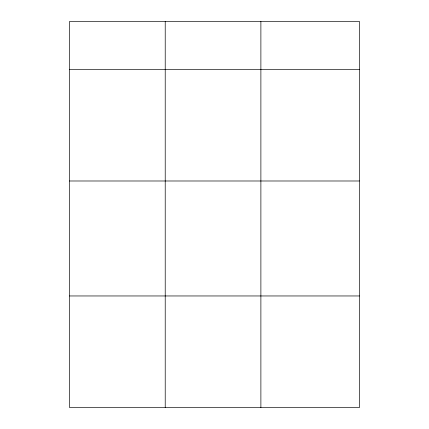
<?xml version="1.0" encoding="UTF-8"?>
<svg xmlns="http://www.w3.org/2000/svg" width="429" height="429" viewBox="0 0 429 429"><rect width="100%" height="100%" fill="white"/><g stroke="black" fill="none" stroke-linecap="round" stroke-linejoin="round"><path stroke-width="0.64" d="M359.454 180.99L359.454 21.45L69.546 21.45L69.546 407.55L359.454 407.55L359.454 180.99L69.546 180.99M69.546 69.401L359.454 69.401M69.546 295.962L359.454 295.962M260.886 21.45L260.886 407.55M165.219 21.45L165.219 407.55"/></g></svg>
